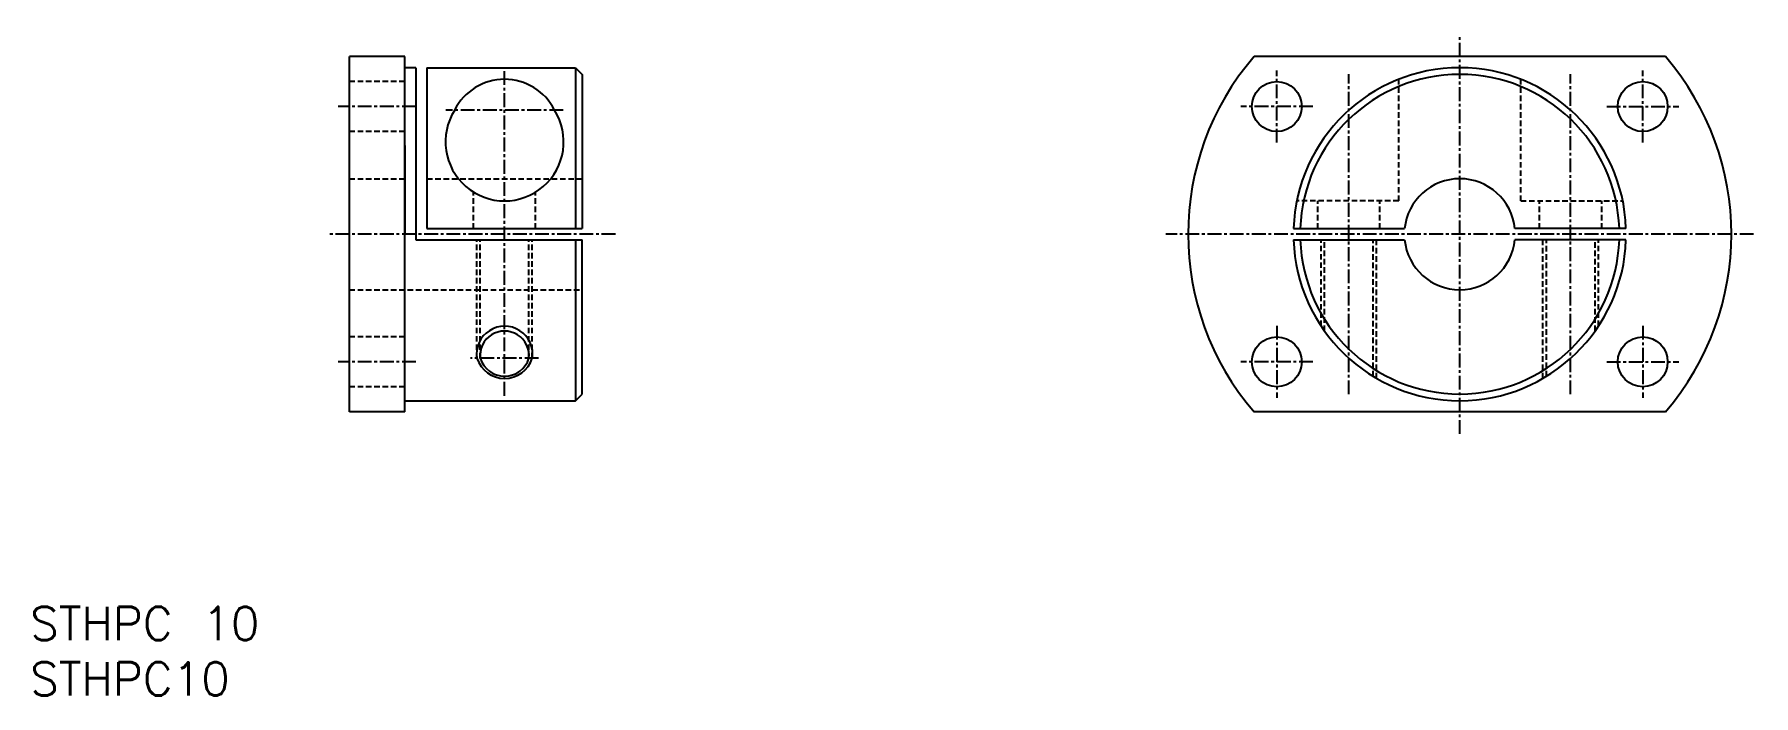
# Model space of a CAD drawing. Extents: x 66 to 222, y 70 to 130.
import ezdxf
from ezdxf.enums import TextEntityAlignment as Align

# ---------------------------------------------------------------- set-up
doc = ezdxf.new("R2010")
doc.units = 0
doc.linetypes.add('CENTER', pattern=[2, 1.25, -0.25, 0.25, -0.25])
doc.linetypes.add('DASHED', pattern=[0.75, 0.5, -0.25])
doc.layers.get('0').update_dxf_attribs({"linetype": 'CONTINUOUS'})
doc.layers.add('CENTER', color=1, linetype='CENTER')
doc.styles.get("Standard").update_dxf_attribs({"font": 'txt.shx', "bigfont": 'bigfont.shx'})

msp = doc.modelspace()

# ---------------------------------------------------------------- linework, layer by layer
at = {"color": 7, "linetype": 'CONTINUOUS'}
for p, q in [((94.86, 95.6), (94.86, 127.6)), ((99.86, 127.6), (94.86, 127.6)), ((99.86, 95.6), (99.86, 127.6)), ((213.57, 127.6), (176.46, 127.6)), ((100.86, 126.6), (99.86, 126.6)), ((100.86, 126.6), (100.86, 111.1)), ((101.86, 126.6), (101.86, 112.1)), ((101.86, 126.6), (115.26, 126.6)), ((115.26, 126.6), (115.26, 112.1)), ((115.26, 126.6), (115.86, 126)), ((115.86, 126), (115.86, 112.1)), ((99.86, 119.6), (99.86, 111.6)), ((101.86, 112.1), (115.86, 112.1)), ((180.02, 112.1), (190.04, 112.1)), ((210, 112.1), (199.99, 112.1)), ((99.86, 103.6), (99.86, 111.6)), ((100.86, 111.1), (115.86, 111.1)), ((115.26, 111.1), (115.26, 96.6)), ((115.86, 97.2), (115.86, 111.1)), ((180.02, 111.1), (190.04, 111.1)), ((210, 111.1), (199.99, 111.1)), ((99.86, 96.6), (115.26, 96.6)), ((115.26, 96.6), (115.86, 97.2)), ((99.86, 95.6), (94.86, 95.6)), ((213.57, 95.6), (176.46, 95.6))]:
    msp.add_line(p, q, dxfattribs=at)
at = {"color": 3, "linetype": 'DASHED'}
for p, q in [((99.86, 125.35), (94.86, 125.35)), ((189.51, 114.6), (189.51, 125.56)), ((200.51, 114.6), (200.51, 125.56)), ((99.86, 120.85), (94.86, 120.85)), ((94.86, 116.6), (99.86, 116.6)), ((101.86, 116.6), (115.86, 116.6)), ((106.06, 112.1), (106.06, 115.4)), ((111.66, 112.1), (111.66, 115.4)), ((189.51, 114.6), (180.32, 114.6)), ((182.21, 112.1), (182.21, 114.6)), ((187.81, 112.1), (187.81, 114.6)), ((200.51, 114.6), (209.71, 114.6)), ((202.21, 112.1), (202.21, 114.6)), ((207.81, 112.1), (207.81, 114.6)), ((106.36, 100.42), (106.36, 111.1)), ((106.67, 100.42), (106.67, 111.1)), ((111.06, 100.42), (111.06, 111.1)), ((111.36, 100.42), (111.36, 111.1)), ((182.51, 103.31), (182.51, 111.1)), ((182.82, 102.87), (182.82, 111.1)), ((187.21, 98.79), (187.21, 111.1)), ((187.51, 98.61), (187.51, 111.1)), ((202.51, 98.61), (202.51, 111.1)), ((202.82, 98.79), (202.82, 111.1)), ((207.21, 102.87), (207.21, 111.1)), ((207.51, 103.31), (207.51, 111.1)), ((94.86, 106.6), (115.86, 106.6)), ((99.86, 102.35), (94.86, 102.35)), ((99.86, 97.85), (94.86, 97.85))]:
    msp.add_line(p, q, dxfattribs=at)
at = {"color": 7, "linetype": 'CONTINUOUS'}
for centre in [(178.51, 123.1), (211.51, 123.1), (178.51, 100.1), (211.51, 100.1)]:
    msp.add_circle(centre, 2.25, dxfattribs=at)
for centre, radius, start, end in [((195.01, 111.6), 24.5, 139.2272, 220.7728), ((195.01, 111.6), 24.5, 319.2272, 40.7728), ((195.01, 111.6), 15, 1.9102, 178.0898), ((195.01, 111.6), 14.4, 1.9898, 178.0102), ((108.86, 120.52), 5.04, 26.6795, 153.3205), ((108.86, 119.93), 5.33, 147.6303, 32.3697), ((195.01, 111.6), 5, 5.7392, 174.2608), ((195.01, 111.6), 15, 181.9102, 358.0898), ((195.01, 111.6), 14.4, 181.9898, 358.0102), ((195.01, 111.6), 5, 185.7392, 354.2608), ((108.86, 100.66), 2.21, 353.8094, 186.1906), ((108.86, 101.09), 2.29, 196.8284, 343.1716)]:
    msp.add_arc(centre, radius, start, end, dxfattribs=at)
at = {"color": 3, "linetype": 'CONTINUOUS'}
for centre, radius, start, end in [((108.86, 100.78), 2.53, 351.747, 188.253), ((108.86, 101.24), 2.63, 198.1897, 341.8103)]:
    msp.add_arc(centre, radius, start, end, dxfattribs=at)
at = {"layer": 'CENTER', "color": 1, "linetype": 'CENTER'}
for p, q in [((195.01, 93.6), (195.01, 129.6)), ((108.86, 97.05), (108.86, 126.6)), ((178.51, 119.85), (178.51, 126.35)), ((185.01, 97.18), (185.01, 126.02)), ((205.01, 97.18), (205.01, 126.02)), ((211.51, 119.85), (211.51, 126.35)), ((100.86, 123.1), (93.86, 123.1)), ((114.15, 122.78), (103.57, 122.78)), ((181.76, 123.1), (175.26, 123.1)), ((208.26, 123.1), (214.76, 123.1)), ((118.86, 111.6), (92.86, 111.6)), ((221.51, 111.6), (168.51, 111.6)), ((178.51, 103.35), (178.51, 96.85)), ((211.51, 103.35), (211.51, 96.85)), ((100.86, 100.1), (93.86, 100.1)), ((111.93, 100.42), (105.79, 100.42)), ((181.76, 100.1), (175.26, 100.1)), ((208.26, 100.1), (214.76, 100.1))]:
    msp.add_line(p, q, dxfattribs=at)

# ---------------------------------------------------------------- texts
at = {"color": 7, "linetype": 'CONTINUOUS'}
for s, p in [('STHPC 10', (66.07, 76.53)), ('STHPC10', (66.07, 71.53))]:
    msp.add_text(s, height=3, dxfattribs=at).set_placement(p, align=Align.MIDDLE_LEFT)

doc.saveas('drawing.dxf')
